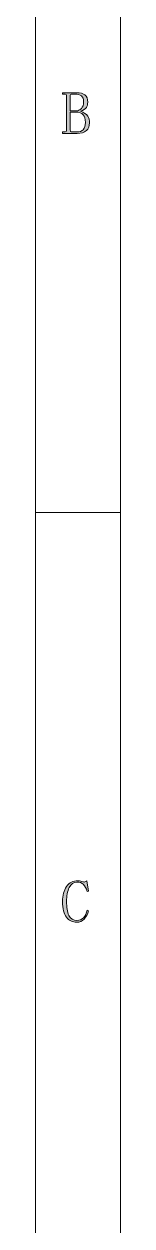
# Model space of a CAD drawing. Header units: millimetres. Extents: x 0 to 297, y 0 to 208.
# Drawn here: x 0.2 to 3.8, y 107 to 158 of the extents above; entities that cross this region are included whole.
import ezdxf

# ---------------------------------------------------------------- set-up
doc = ezdxf.new("R2010")
doc.units = ezdxf.units.MM

msp = doc.modelspace()

# ---------------------------------------------------------------- hatches: boundary and pattern name
h = msp.add_hatch(color=7)
edge = h.paths.add_edge_path(flags=0)
edge.add_spline(control_points=[(1.312686, 153.362324), (1.312686, 153.362324), (1.312686, 153.419826), (1.312686, 153.419826), (1.312686, 153.419826), (1.389239, 153.419826), (1.389239, 153.419826), (1.427692, 153.419826), (1.446742, 153.419826), (1.465792, 153.438876), (1.485194, 153.458279), (1.485194, 153.477329), (1.485194, 153.496379), (1.485194, 153.496379), (1.485194, 154.952999), (1.485194, 154.952999), (1.485194, 154.972049), (1.485194, 154.991451), (1.465792, 155.010501), (1.446742, 155.029551), (1.427692, 155.029551), (1.389239, 155.029551), (1.389239, 155.029551), (1.312686, 155.029551), (1.312686, 155.029551), (1.312686, 155.029551), (1.312686, 155.087054), (1.312686, 155.087054), (1.312686, 155.087054), (1.906764, 155.087054), (1.906764, 155.087054), (2.060222, 155.087054), (2.194278, 155.048954), (2.270831, 154.991451), (2.347736, 154.933949), (2.385836, 154.818943), (2.385836, 154.684535), (2.385836, 154.588932), (2.366786, 154.512026), (2.328333, 154.454876), (2.290233, 154.397374), (2.194278, 154.339871), (2.079272, 154.301418), (2.232731, 154.243915), (2.328333, 154.186413), (2.385836, 154.090457), (2.443339, 154.013904), (2.462389, 153.917949), (2.462389, 153.802943), (2.462389, 153.668888), (2.424289, 153.553882), (2.328333, 153.477329), (2.232731, 153.400776), (2.098322, 153.362324), (1.945217, 153.362324), (1.945217, 153.362324), (1.312686, 153.362324), (1.312686, 153.362324), (1.312686, 153.362324), (1.312686, 153.362324), (1.312686, 153.362324)], knot_values=[0, 0, 0, 0, 1, 1, 1, 2, 2, 2, 3, 3, 3, 4, 4, 4, 5, 5, 5, 6, 6, 6, 7, 7, 7, 8, 8, 8, 9, 9, 9, 10, 10, 10, 11, 11, 11, 12, 12, 12, 13, 13, 13, 14, 14, 14, 15, 15, 15, 16, 16, 16, 17, 17, 17, 18, 18, 18, 19, 19, 19, 20, 20, 20, 20], degree=3, periodic=1)
edge = h.paths.add_edge_path(flags=0)
edge.add_spline(control_points=[(1.925814, 153.419826), (2.040819, 153.419826), (2.136775, 153.458279), (2.194278, 153.515429), (2.251781, 153.592335), (2.290233, 153.687938), (2.290233, 153.822346), (2.290233, 153.975451), (2.251781, 154.090457), (2.194278, 154.14796), (2.117725, 154.224865), (2.021769, 154.262965), (1.868311, 154.262965), (1.868311, 154.262965), (1.6383, 154.262965), (1.6383, 154.262965), (1.6383, 154.262965), (1.6383, 153.496379), (1.6383, 153.496379), (1.6383, 153.477329), (1.657703, 153.458279), (1.657703, 153.438876), (1.676753, 153.419826), (1.695803, 153.419826), (1.734256, 153.419826), (1.734256, 153.419826), (1.925814, 153.419826), (1.925814, 153.419826), (1.925814, 153.419826), (1.925814, 153.419826), (1.925814, 153.419826)], knot_values=[0, 0, 0, 0, 1, 1, 1, 2, 2, 2, 3, 3, 3, 4, 4, 4, 5, 5, 5, 6, 6, 6, 7, 7, 7, 8, 8, 8, 9, 9, 9, 10, 10, 10, 10], degree=3, periodic=1)
edge = h.paths.add_edge_path(flags=0)
edge.add_spline(control_points=[(2.213328, 154.703938), (2.213328, 154.818943), (2.175228, 154.895496), (2.117725, 154.952999), (2.040819, 155.010501), (1.964267, 155.029551), (1.849261, 155.029551), (1.849261, 155.029551), (1.734256, 155.029551), (1.734256, 155.029551), (1.695803, 155.029551), (1.676753, 155.029551), (1.657703, 155.010501), (1.6383, 154.991451), (1.6383, 154.972049), (1.6383, 154.952999), (1.6383, 154.952999), (1.6383, 154.320468), (1.6383, 154.320468), (1.6383, 154.320468), (1.906764, 154.320468), (1.906764, 154.320468), (1.983317, 154.320468), (2.040819, 154.339871), (2.117725, 154.416424), (2.175228, 154.473926), (2.213328, 154.569529), (2.213328, 154.703938), (2.213328, 154.703938), (2.213328, 154.703938), (2.213328, 154.703938), (2.213328, 154.703938), (2.213328, 154.703938), (2.213328, 154.703938)], knot_values=[0, 0, 0, 0, 1, 1, 1, 2, 2, 2, 3, 3, 3, 4, 4, 4, 5, 5, 5, 6, 6, 6, 7, 7, 7, 8, 8, 8, 9, 9, 9, 10, 10, 10, 11, 11, 11, 11], degree=3, periodic=1)
h = msp.add_hatch(color=7)
edge = h.paths.add_edge_path(flags=0)
edge.add_spline(control_points=[(1.925814, 119.880185), (1.734256, 119.880185), (1.580797, 119.956738), (1.485194, 120.091146), (1.370189, 120.225201), (1.312686, 120.455213), (1.312686, 120.761776), (1.312686, 121.010838), (1.370189, 121.221799), (1.485194, 121.394307), (1.6002, 121.566815), (1.772708, 121.643368), (1.964267, 121.643368), (2.021769, 121.643368), (2.060222, 121.624318), (2.098322, 121.624318), (2.155825, 121.605268), (2.194278, 121.585865), (2.232731, 121.585865), (2.251781, 121.585865), (2.270831, 121.585865), (2.290233, 121.605268), (2.309283, 121.605268), (2.328333, 121.624318), (2.347736, 121.643368), (2.347736, 121.643368), (2.424289, 121.202749), (2.424289, 121.202749), (2.424289, 121.202749), (2.366786, 121.183346), (2.366786, 121.183346), (2.328333, 121.317754), (2.270831, 121.413357), (2.194278, 121.490263), (2.136775, 121.547765), (2.040819, 121.585865), (1.925814, 121.585865), (1.791758, 121.585865), (1.676753, 121.509313), (1.6002, 121.355854), (1.523294, 121.183346), (1.485194, 120.991788), (1.485194, 120.761776), (1.485194, 120.512715), (1.523294, 120.321157), (1.580797, 120.167699), (1.657703, 120.033643), (1.772708, 119.956738), (1.925814, 119.956738), (2.040819, 119.956738), (2.117725, 119.99519), (2.213328, 120.071743), (2.290233, 120.148649), (2.328333, 120.263654), (2.366786, 120.39771), (2.366786, 120.39771), (2.424289, 120.359257), (2.424289, 120.359257), (2.385836, 120.225201), (2.328333, 120.110196), (2.232731, 120.01424), (2.155825, 119.918638), (2.040819, 119.880185), (1.925814, 119.880185), (1.925814, 119.880185), (1.925814, 119.880185), (1.925814, 119.880185), (1.925814, 119.880185), (1.925814, 119.880185), (1.925814, 119.880185)], knot_values=[0, 0, 0, 0, 1, 1, 1, 2, 2, 2, 3, 3, 3, 4, 4, 4, 5, 5, 5, 6, 6, 6, 7, 7, 7, 8, 8, 8, 9, 9, 9, 10, 10, 10, 11, 11, 11, 12, 12, 12, 13, 13, 13, 14, 14, 14, 15, 15, 15, 16, 16, 16, 17, 17, 17, 18, 18, 18, 19, 19, 19, 20, 20, 20, 21, 21, 21, 22, 22, 22, 23, 23, 23, 23], degree=3, periodic=1)

# ---------------------------------------------------------------- linework, layer by layer
at = {"color": 7, "lineweight": 15}
for points in [[(0.162631, 207.734551), (0.162631, 0.115304)], [(3.784953, 204.112229), (3.784953, 3.737626)], [(3.784953, 137.26331), (0.182033, 137.26331)]]:
    msp.add_lwpolyline(points, dxfattribs=at)
at = {"color": 7, "lineweight": 0}
for points, knots in [([(1.312686, 153.362324), (1.312686, 153.362324), (1.312686, 153.419826), (1.312686, 153.419826), (1.312686, 153.419826), (1.389239, 153.419826), (1.389239, 153.419826), (1.427692, 153.419826), (1.446742, 153.419826), (1.465792, 153.438876), (1.485194, 153.458279), (1.485194, 153.477329), (1.485194, 153.496379), (1.485194, 153.496379), (1.485194, 154.952999), (1.485194, 154.952999), (1.485194, 154.972049), (1.485194, 154.991451), (1.465792, 155.010501), (1.446742, 155.029551), (1.427692, 155.029551), (1.389239, 155.029551), (1.389239, 155.029551), (1.312686, 155.029551), (1.312686, 155.029551), (1.312686, 155.029551), (1.312686, 155.087054), (1.312686, 155.087054), (1.312686, 155.087054), (1.906764, 155.087054), (1.906764, 155.087054), (2.060222, 155.087054), (2.194278, 155.048954), (2.270831, 154.991451), (2.347736, 154.933949), (2.385836, 154.818943), (2.385836, 154.684535), (2.385836, 154.588932), (2.366786, 154.512026), (2.328333, 154.454876), (2.290233, 154.397374), (2.194278, 154.339871), (2.079272, 154.301418), (2.232731, 154.243915), (2.328333, 154.186413), (2.385836, 154.090457), (2.443339, 154.013904), (2.462389, 153.917949), (2.462389, 153.802943), (2.462389, 153.668888), (2.424289, 153.553882), (2.328333, 153.477329), (2.232731, 153.400776), (2.098322, 153.362324), (1.945217, 153.362324), (1.945217, 153.362324), (1.312686, 153.362324), (1.312686, 153.362324), (1.312686, 153.362324), (1.312686, 153.362324), (1.312686, 153.362324)], [0, 0, 0, 0, 1, 1, 1, 2, 2, 2, 3, 3, 3, 4, 4, 4, 5, 5, 5, 6, 6, 6, 7, 7, 7, 8, 8, 8, 9, 9, 9, 10, 10, 10, 11, 11, 11, 12, 12, 12, 13, 13, 13, 14, 14, 14, 15, 15, 15, 16, 16, 16, 17, 17, 17, 18, 18, 18, 19, 19, 19, 20, 20, 20, 20]), ([(2.213328, 154.703938), (2.213328, 154.818943), (2.175228, 154.895496), (2.117725, 154.952999), (2.040819, 155.010501), (1.964267, 155.029551), (1.849261, 155.029551), (1.849261, 155.029551), (1.734256, 155.029551), (1.734256, 155.029551), (1.695803, 155.029551), (1.676753, 155.029551), (1.657703, 155.010501), (1.6383, 154.991451), (1.6383, 154.972049), (1.6383, 154.952999), (1.6383, 154.952999), (1.6383, 154.320468), (1.6383, 154.320468), (1.6383, 154.320468), (1.906764, 154.320468), (1.906764, 154.320468), (1.983317, 154.320468), (2.040819, 154.339871), (2.117725, 154.416424), (2.175228, 154.473926), (2.213328, 154.569529), (2.213328, 154.703938), (2.213328, 154.703938), (2.213328, 154.703938), (2.213328, 154.703938), (2.213328, 154.703938), (2.213328, 154.703938), (2.213328, 154.703938)], [0, 0, 0, 0, 1, 1, 1, 2, 2, 2, 3, 3, 3, 4, 4, 4, 5, 5, 5, 6, 6, 6, 7, 7, 7, 8, 8, 8, 9, 9, 9, 10, 10, 10, 11, 11, 11, 11]), ([(1.925814, 153.419826), (2.040819, 153.419826), (2.136775, 153.458279), (2.194278, 153.515429), (2.251781, 153.592335), (2.290233, 153.687938), (2.290233, 153.822346), (2.290233, 153.975451), (2.251781, 154.090457), (2.194278, 154.14796), (2.117725, 154.224865), (2.021769, 154.262965), (1.868311, 154.262965), (1.868311, 154.262965), (1.6383, 154.262965), (1.6383, 154.262965), (1.6383, 154.262965), (1.6383, 153.496379), (1.6383, 153.496379), (1.6383, 153.477329), (1.657703, 153.458279), (1.657703, 153.438876), (1.676753, 153.419826), (1.695803, 153.419826), (1.734256, 153.419826), (1.734256, 153.419826), (1.925814, 153.419826), (1.925814, 153.419826), (1.925814, 153.419826), (1.925814, 153.419826), (1.925814, 153.419826)], [0, 0, 0, 0, 1, 1, 1, 2, 2, 2, 3, 3, 3, 4, 4, 4, 5, 5, 5, 6, 6, 6, 7, 7, 7, 8, 8, 8, 9, 9, 9, 10, 10, 10, 10]), ([(1.925814, 119.880185), (1.734256, 119.880185), (1.580797, 119.956738), (1.485194, 120.091146), (1.370189, 120.225201), (1.312686, 120.455213), (1.312686, 120.761776), (1.312686, 121.010838), (1.370189, 121.221799), (1.485194, 121.394307), (1.6002, 121.566815), (1.772708, 121.643368), (1.964267, 121.643368), (2.021769, 121.643368), (2.060222, 121.624318), (2.098322, 121.624318), (2.155825, 121.605268), (2.194278, 121.585865), (2.232731, 121.585865), (2.251781, 121.585865), (2.270831, 121.585865), (2.290233, 121.605268), (2.309283, 121.605268), (2.328333, 121.624318), (2.347736, 121.643368), (2.347736, 121.643368), (2.424289, 121.202749), (2.424289, 121.202749), (2.424289, 121.202749), (2.366786, 121.183346), (2.366786, 121.183346), (2.328333, 121.317754), (2.270831, 121.413357), (2.194278, 121.490263), (2.136775, 121.547765), (2.040819, 121.585865), (1.925814, 121.585865), (1.791758, 121.585865), (1.676753, 121.509313), (1.6002, 121.355854), (1.523294, 121.183346), (1.485194, 120.991788), (1.485194, 120.761776), (1.485194, 120.512715), (1.523294, 120.321157), (1.580797, 120.167699), (1.657703, 120.033643), (1.772708, 119.956738), (1.925814, 119.956738), (2.040819, 119.956738), (2.117725, 119.99519), (2.213328, 120.071743), (2.290233, 120.148649), (2.328333, 120.263654), (2.366786, 120.39771), (2.366786, 120.39771), (2.424289, 120.359257), (2.424289, 120.359257), (2.385836, 120.225201), (2.328333, 120.110196), (2.232731, 120.01424), (2.155825, 119.918638), (2.040819, 119.880185), (1.925814, 119.880185), (1.925814, 119.880185), (1.925814, 119.880185), (1.925814, 119.880185), (1.925814, 119.880185), (1.925814, 119.880185), (1.925814, 119.880185)], [0, 0, 0, 0, 1, 1, 1, 2, 2, 2, 3, 3, 3, 4, 4, 4, 5, 5, 5, 6, 6, 6, 7, 7, 7, 8, 8, 8, 9, 9, 9, 10, 10, 10, 11, 11, 11, 12, 12, 12, 13, 13, 13, 14, 14, 14, 15, 15, 15, 16, 16, 16, 17, 17, 17, 18, 18, 18, 19, 19, 19, 20, 20, 20, 21, 21, 21, 22, 22, 22, 23, 23, 23, 23])]:
    msp.add_open_spline(points, degree=3, knots=knots, dxfattribs=at)

doc.saveas('drawing.dxf')
